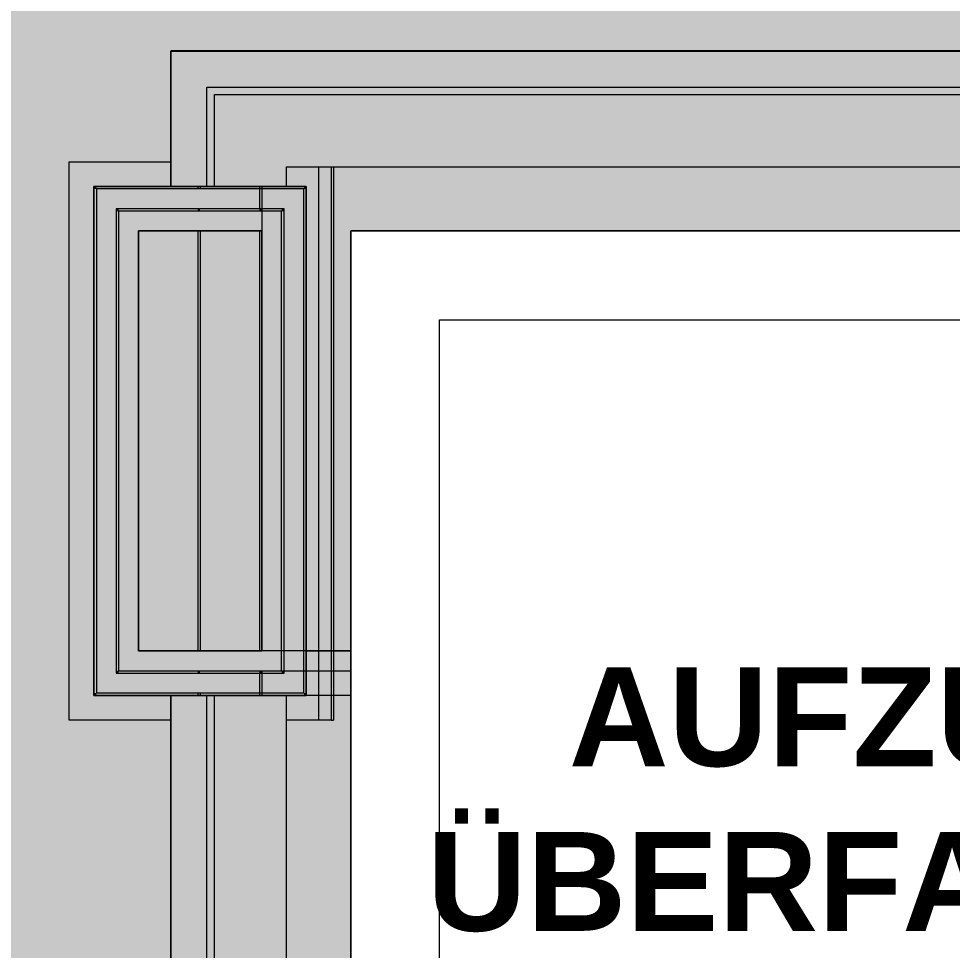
# Model space of a CAD drawing. Header units: metres. Extents: x -208 to 1512, y -277 to 123.
# Drawn here: x 1482.771 to 1484.661, y -241.924 to -240.038 of the extents above; entities that cross this region are included whole.
import ezdxf

# ---------------------------------------------------------------- set-up
doc = ezdxf.new("R2010")
doc.units = ezdxf.units.M
doc.header["$MEASUREMENT"] = 0
doc.linetypes.add('Untersicht', pattern=[0.2, 0.1, -0.1])
doc.linetypes.add('Wipeout_Contour', pattern=[1, 0, -1])
for name, color, linetype in [('110 Wand Aussen', 7, 'Continuous'), ('112 Wand Aussen - Schachtwände', 7, 'Continuous'), ('140 Brüstung', 7, 'Continuous'), ('430 Aufzug', 7, 'Continuous'), ('905 VP Beschriftung Übersicht.Übersicht', 7, 'Continuous')]:
    doc.layers.add(name, color=color, linetype=linetype)
doc.styles.add('ERSTELLTER_STIL_26', font='arial.ttf')

# ---------------------------------------------------------------- blocks, each defined once
blk = doc.blocks.new('Wand_1_3', base_point=(1483.6232, -242.3278))
at = {"color": 254, "linetype": 'Wipeout_Contour', "lineweight": 0, "ltscale": 4507.953971}
blk.add_wipeout([(1483.4432, -240.4678), (1483.4932, -240.5178), (1483.4932, -240.4678)], dxfattribs=at).dxf.layer = '430 Aufzug'
at = {"color": 254, "linetype": 'Wipeout_Contour', "lineweight": 0, "ltscale": 6013.050135}
blk.add_wipeout([(1483.6232, -242.3278), (1483.4932, -242.4217), (1483.4932, -242.4578), (1483.6232, -242.4578)], dxfattribs=at).dxf.layer = '430 Aufzug'
at = {"color": 254, "linetype": 'Wipeout_Contour', "lineweight": 0, "ltscale": 4508.296763}
blk.add_wipeout([(1483.4932, -240.5178), (1483.6232, -240.6478), (1483.6232, -240.5178)], dxfattribs=at).dxf.layer = '430 Aufzug'
at = {"color": 254, "linetype": 'Wipeout_Contour', "lineweight": 0, "ltscale": 4509.059958}
blk.add_wipeout([(1483.4932, -242.4217), (1483.4432, -242.4578), (1483.4932, -242.4578)], dxfattribs=at).dxf.layer = '430 Aufzug'
at = {"layer": '430 Aufzug', "color": 7, "linetype": 'Continuous', "lineweight": 18, "flags": 128}
for points in [[(1483.4432, -242.4578), (1483.4932, -242.4578)], [(1483.4932, -242.4578), (1483.6232, -242.4578)]]:
    blk.add_lwpolyline(points, dxfattribs=at)
at = {"color": 254, "linetype": 'Wipeout_Contour', "lineweight": 0, "ltscale": 6011.940129}
blk.add_wipeout([(1483.4432, -240.5178), (1483.4432, -242.3278), (1483.4932, -242.3278), (1483.4932, -240.5178)], dxfattribs=at).dxf.layer = '430 Aufzug'
at = {"color": 254, "linetype": 'Wipeout_Contour', "lineweight": 0, "ltscale": 4509.059756}
blk.add_wipeout([(1483.4432, -240.5178), (1483.4932, -240.5178), (1483.4432, -240.4678)], dxfattribs=at).dxf.layer = '430 Aufzug'
at = {"color": 254, "linetype": 'Wipeout_Contour', "lineweight": 0, "ltscale": 4510.021324}
blk.add_wipeout([(1483.4932, -242.4217), (1483.6232, -242.3278), (1483.4932, -242.3278)], dxfattribs=at).dxf.layer = '430 Aufzug'
at = {"layer": '430 Aufzug', "color": 7, "linetype": 'Continuous', "lineweight": 18, "flags": 128}
for points in [[(1483.4432, -240.4678), (1483.4932, -240.4678)], [(1483.4432, -240.4678), (1483.4432, -242.3278)]]:
    blk.add_lwpolyline(points, dxfattribs=at)
at = {"color": 254, "linetype": 'Wipeout_Contour', "lineweight": 0, "ltscale": 6012.337069}
blk.add_wipeout([(1483.4932, -240.6478), (1483.4932, -242.3278), (1483.6232, -242.3278), (1483.6232, -240.6478)], dxfattribs=at).dxf.layer = '430 Aufzug'
at = {"color": 254, "linetype": 'Wipeout_Contour', "lineweight": 0, "ltscale": 4509.336429}
blk.add_wipeout([(1483.4932, -240.6478), (1483.6232, -240.6478), (1483.4932, -240.5178)], dxfattribs=at).dxf.layer = '430 Aufzug'
at = {"layer": '430 Aufzug', "color": 7, "linetype": 'Continuous', "lineweight": 18, "flags": 128}
blk.add_lwpolyline([(1483.6232, -242.3278), (1483.6232, -240.6478)], dxfattribs=at)
blk = doc.blocks.new('Wand_2_3', base_point=(1483.6232, -240.6478))
at = {"color": 254, "linetype": 'Wipeout_Contour', "lineweight": 0, "ltscale": 6015.152973}
blk.add_wipeout([(1483.4932, -240.4678), (1483.4932, -240.5178), (1485.3732, -240.5178), (1485.3732, -240.4678)], dxfattribs=at).dxf.layer = '430 Aufzug'
at = {"layer": '430 Aufzug', "color": 7, "linetype": 'Continuous', "lineweight": 18, "flags": 128}
blk.add_lwpolyline([(1485.4232, -240.4678), (1483.4932, -240.4678)], dxfattribs=at)
at = {"color": 254, "linetype": 'Wipeout_Contour', "lineweight": 0, "ltscale": 6015.210534}
blk.add_wipeout([(1485.2432, -240.5178), (1483.6232, -240.5178), (1483.6232, -240.6478), (1485.2432, -240.6478)], dxfattribs=at).dxf.layer = '430 Aufzug'
at = {"layer": '430 Aufzug', "color": 7, "linetype": 'Continuous', "lineweight": 18, "flags": 128}
blk.add_lwpolyline([(1483.6232, -240.6478), (1485.2432, -240.6478)], dxfattribs=at)
blk = doc.blocks.new('Wand_32_3', base_point=(1483.2632, -240.4678))
at = {"layer": '112 Wand Aussen - Schachtwände', "linetype": 'Continuous', "lineweight": 0, "true_color": 0x000000}
for points in [[(1482.9282, -240.3828), (1482.9232, -240.3778), (1482.9232, -240.3828)], [(1482.9282, -240.3778), (1482.9232, -240.3778), (1482.9282, -240.3828)], [(1482.9282, -240.3828), (1483.3482, -240.3828), (1483.3482, -240.3778), (1482.9282, -240.3778)], [(1482.9682, -240.4228), (1482.9282, -240.3828), (1482.9282, -240.4228)], [(1482.9682, -240.3828), (1482.9282, -240.3828), (1482.9682, -240.4228)], [(1482.9682, -240.3828), (1482.9682, -240.4228), (1483.3082, -240.4228), (1483.3082, -240.3828)], [(1483.1382, -240.4228), (1483.1382, -240.3828), (1483.1332, -240.3828), (1483.1332, -240.4228)], [(1483.3082, -240.4228), (1483.3482, -240.4228), (1483.3482, -240.3828)], [(1483.3082, -240.3828), (1483.3082, -240.4228), (1483.3482, -240.3828)], [(1483.3482, -240.3828), (1483.3532, -240.3828), (1483.3532, -240.3778)], [(1483.3482, -240.3778), (1483.3482, -240.3828), (1483.3532, -240.3778)], [(1482.9732, -240.4278), (1482.9682, -240.4228), (1482.9682, -240.4278)], [(1482.9732, -240.4228), (1482.9682, -240.4228), (1482.9732, -240.4278)], [(1482.9732, -240.4228), (1482.9732, -240.4278), (1483.3032, -240.4278), (1483.3032, -240.4228)], [(1483.1382, -240.4278), (1483.1382, -240.4228), (1483.1332, -240.4228), (1483.1332, -240.4278)], [(1483.2582, -240.4278), (1483.2582, -240.4228), (1483.1382, -240.4228), (1483.1382, -240.4278)], [(1483.3032, -240.4278), (1483.3082, -240.4278), (1483.3082, -240.4228)], [(1483.3032, -240.4228), (1483.3032, -240.4278), (1483.3082, -240.4228)], [(1483.0132, -240.4678), (1482.9732, -240.4278), (1482.9732, -240.4678)], [(1483.0132, -240.4278), (1482.9732, -240.4278), (1483.0132, -240.4678)], [(1483.0132, -240.4678), (1483.2632, -240.4678), (1483.2632, -240.4278), (1483.0132, -240.4278)], [(1483.1382, -240.4678), (1483.1382, -240.4278), (1483.1332, -240.4278), (1483.1332, -240.4678)], [(1483.2582, -240.4678), (1483.2582, -240.4278), (1483.1382, -240.4278), (1483.1382, -240.4678)], [(1483.2632, -240.4678), (1483.2632, -240.4278), (1483.2582, -240.4278), (1483.2582, -240.4678)], [(1483.2632, -240.4678), (1483.3032, -240.4678), (1483.3032, -240.4278)], [(1483.2632, -240.4678), (1483.3032, -240.4278), (1483.2632, -240.4278)]]:
    blk.add_hatch(color=18, dxfattribs=at).paths.add_polyline_path(points)
at = {"layer": '110 Wand Aussen', "color": 7, "linetype": 'Continuous', "lineweight": 13}
for p, q in [((1483.1382, -240.3828), (1483.1332, -240.3828)), ((1483.1382, -240.4228), (1483.1332, -240.4228)), ((1483.2582, -240.4228), (1483.1382, -240.4228)), ((1483.1382, -240.4278), (1483.1332, -240.4278)), ((1483.2582, -240.4278), (1483.1382, -240.4278)), ((1483.2632, -240.4278), (1483.2582, -240.4278)), ((1483.1332, -240.4678), (1483.1382, -240.4678)), ((1483.1382, -240.4678), (1483.2582, -240.4678)), ((1483.2582, -240.4678), (1483.2632, -240.4678))]:
    blk.add_line(p, q, dxfattribs=at)
at = {"layer": '112 Wand Aussen - Schachtwände', "color": 7, "linetype": 'Continuous', "lineweight": 13}
for p, q in [((1482.9282, -240.3828), (1482.9282, -240.4228)), ((1482.9682, -240.3828), (1482.9282, -240.3828)), ((1483.3082, -240.3828), (1482.9682, -240.3828)), ((1483.3482, -240.3828), (1483.3082, -240.3828)), ((1483.3482, -240.4228), (1483.3482, -240.3828)), ((1482.9682, -240.4228), (1482.9682, -240.4278)), ((1482.9732, -240.4228), (1482.9682, -240.4228)), ((1483.3032, -240.4228), (1482.9732, -240.4228)), ((1483.3082, -240.4228), (1483.3032, -240.4228)), ((1483.3082, -240.4278), (1483.3082, -240.4228)), ((1482.9732, -240.4278), (1482.9732, -240.4678)), ((1483.0132, -240.4278), (1482.9732, -240.4278)), ((1483.2632, -240.4278), (1483.0132, -240.4278)), ((1483.3032, -240.4278), (1483.2632, -240.4278)), ((1483.3032, -240.4678), (1483.3032, -240.4278))]:
    blk.add_line(p, q, dxfattribs=at)
at = {"layer": '112 Wand Aussen - Schachtwände', "color": 7, "linetype": 'Continuous', "lineweight": 13, "flags": 128}
for points in [[(1482.9232, -240.3778), (1482.9232, -240.3828)], [(1483.3532, -240.3778), (1482.9232, -240.3778)], [(1483.3532, -240.3778), (1483.3532, -240.3828)], [(1483.0132, -240.4678), (1483.2632, -240.4678)]]:
    blk.add_lwpolyline(points, dxfattribs=at)
blk = doc.blocks.new('Wand_33_3', base_point=(1483.0132, -241.3178))
at = {"layer": '112 Wand Aussen - Schachtwände', "linetype": 'Continuous', "lineweight": 0, "true_color": 0x000000}
for points in [[(1482.9282, -241.4028), (1482.9282, -240.3828), (1482.9232, -240.3828), (1482.9232, -241.4028)], [(1482.9682, -241.3628), (1482.9682, -240.4228), (1482.9282, -240.4228), (1482.9282, -241.3628)], [(1482.9732, -241.3578), (1482.9732, -240.4278), (1482.9682, -240.4278), (1482.9682, -241.3578)], [(1483.0132, -241.3178), (1483.0132, -240.4678), (1482.9732, -240.4678), (1482.9732, -241.3178)], [(1483.0132, -241.3178), (1482.9732, -241.3578), (1483.0132, -241.3578)], [(1482.9732, -241.3178), (1482.9732, -241.3578), (1483.0132, -241.3178)], [(1482.9682, -241.3628), (1482.9282, -241.4028), (1482.9682, -241.4028)], [(1482.9282, -241.3628), (1482.9282, -241.4028), (1482.9682, -241.3628)], [(1482.9682, -241.3628), (1482.9732, -241.3628), (1482.9732, -241.3578)], [(1482.9682, -241.3578), (1482.9682, -241.3628), (1482.9732, -241.3578)], [(1482.9232, -241.4078), (1482.9282, -241.4078), (1482.9282, -241.4028)], [(1482.9232, -241.4028), (1482.9232, -241.4078), (1482.9282, -241.4028)]]:
    blk.add_hatch(color=18, dxfattribs=at).paths.add_polyline_path(points)
at = {"layer": '112 Wand Aussen - Schachtwände', "color": 7, "linetype": 'Continuous', "lineweight": 13}
for p, q in [((1482.9282, -240.3828), (1482.9282, -240.4228)), ((1482.9282, -240.4228), (1482.9282, -241.3628)), ((1482.9682, -240.4228), (1482.9682, -240.4278)), ((1482.9682, -240.4278), (1482.9682, -241.3578)), ((1482.9732, -240.4278), (1482.9732, -240.4678)), ((1482.9732, -240.4678), (1482.9732, -241.3178)), ((1482.9732, -241.3178), (1482.9732, -241.3578)), ((1482.9282, -241.3628), (1482.9282, -241.4028)), ((1482.9682, -241.3578), (1482.9682, -241.3628)), ((1482.9682, -241.3628), (1482.9732, -241.3628)), ((1482.9732, -241.3578), (1483.0132, -241.3578)), ((1482.9282, -241.4028), (1482.9682, -241.4028))]:
    blk.add_line(p, q, dxfattribs=at)
at = {"layer": '112 Wand Aussen - Schachtwände', "color": 7, "linetype": 'Continuous', "lineweight": 13, "flags": 128}
for points in [[(1482.9232, -240.3828), (1482.9232, -241.4078)], [(1483.0132, -241.3178), (1483.0132, -240.4678)], [(1482.9232, -241.4078), (1482.9282, -241.4078)]]:
    blk.add_lwpolyline(points, dxfattribs=at)
blk = doc.blocks.new('Wand_34_3', base_point=(1483.2632, -241.3178))
at = {"layer": '112 Wand Aussen - Schachtwände', "linetype": 'Continuous', "lineweight": 0, "true_color": 0x000000}
for points in [[(1483.2632, -241.3178), (1483.0132, -241.3178), (1483.0132, -241.3578), (1483.2632, -241.3578)], [(1483.1382, -241.3578), (1483.1382, -241.3178), (1483.1332, -241.3178), (1483.1332, -241.3578)], [(1483.2582, -241.3578), (1483.2582, -241.3178), (1483.1382, -241.3178), (1483.1382, -241.3578)], [(1483.2632, -241.3578), (1483.2632, -241.3178), (1483.2582, -241.3178), (1483.2582, -241.3578)], [(1483.4432, -241.3578), (1483.4432, -241.3178), (1483.2632, -241.3178), (1483.2632, -241.3578)], [(1483.3082, -241.3628), (1482.9682, -241.3628), (1482.9682, -241.4028), (1483.3082, -241.4028)], [(1483.3032, -241.3578), (1482.9732, -241.3578), (1482.9732, -241.3628), (1483.3032, -241.3628)], [(1483.1382, -241.3628), (1483.1382, -241.3578), (1483.1332, -241.3578), (1483.1332, -241.3628)], [(1483.1382, -241.4028), (1483.1382, -241.3628), (1483.1332, -241.3628), (1483.1332, -241.4028)], [(1483.2582, -241.3628), (1483.2582, -241.3578), (1483.1382, -241.3578), (1483.1382, -241.3628)], [(1483.3482, -241.4028), (1482.9282, -241.4028), (1482.9282, -241.4078), (1483.3482, -241.4078)]]:
    blk.add_hatch(color=18, dxfattribs=at).paths.add_polyline_path(points)
at = {"layer": '110 Wand Aussen', "color": 7, "linetype": 'Continuous', "lineweight": 13}
for p, q in [((1483.1382, -241.3178), (1483.1332, -241.3178)), ((1483.2582, -241.3178), (1483.1382, -241.3178)), ((1483.2632, -241.3178), (1483.2582, -241.3178)), ((1483.4432, -241.3178), (1483.2632, -241.3178)), ((1483.1332, -241.3578), (1483.1382, -241.3578)), ((1483.1332, -241.3628), (1483.1382, -241.3628)), ((1483.1382, -241.3578), (1483.2582, -241.3578)), ((1483.1382, -241.3628), (1483.2582, -241.3628)), ((1483.2582, -241.3578), (1483.2632, -241.3578)), ((1483.2632, -241.3578), (1483.4432, -241.3578)), ((1483.1332, -241.4028), (1483.1382, -241.4028))]:
    blk.add_line(p, q, dxfattribs=at)
at = {"layer": '112 Wand Aussen - Schachtwände', "color": 7, "linetype": 'Continuous', "lineweight": 13}
for p, q in [((1482.9682, -241.3628), (1482.9732, -241.3628)), ((1482.9732, -241.3578), (1483.0132, -241.3578)), ((1482.9732, -241.3628), (1483.3032, -241.3628)), ((1483.0132, -241.3578), (1483.2632, -241.3578)), ((1483.2632, -241.3578), (1483.3032, -241.3578)), ((1483.3032, -241.3628), (1483.3082, -241.3628)), ((1482.9282, -241.4028), (1482.9682, -241.4028)), ((1482.9682, -241.4028), (1483.3082, -241.4028)), ((1483.3082, -241.4028), (1483.3482, -241.4028))]:
    blk.add_line(p, q, dxfattribs=at)
at = {"layer": '112 Wand Aussen - Schachtwände', "color": 7, "linetype": 'Continuous', "lineweight": 13, "flags": 128}
for points in [[(1483.2632, -241.3178), (1483.0132, -241.3178)], [(1482.9282, -241.4078), (1483.3482, -241.4078)]]:
    blk.add_lwpolyline(points, dxfattribs=at)
blk = doc.blocks.new('Dachfläche_82_3', base_point=(1482.8732, -240.3278))
at = {"layer": '112 Wand Aussen - Schachtwände', "linetype": 'Continuous', "lineweight": 0, "true_color": 0x000000}
blk.add_hatch(color=18, dxfattribs=at).paths.add_polyline_path([(1483.4034, -240.3278), (1483.3778, -240.3278), (1483.3778, -241.4578), (1483.4034, -241.4578)])
at = {"layer": '112 Wand Aussen - Schachtwände', "color": 7, "linetype": 'Continuous', "lineweight": 13}
for p, q in [((1483.4034, -240.3278), (1483.3778, -240.3278)), ((1483.3778, -240.3278), (1483.3778, -241.4578)), ((1483.4034, -240.3278), (1483.4034, -241.4578)), ((1483.4034, -241.4578), (1483.3778, -241.4578))]:
    blk.add_line(p, q, dxfattribs=at)
at = {"layer": '112 Wand Aussen - Schachtwände', "color": 7, "linetype": 'Continuous', "lineweight": 18, "flags": 128}
for points in [[(1482.8732, -240.3278), (1483.3778, -240.3278)], [(1482.8732, -241.4578), (1482.8732, -240.3278)], [(1483.4034, -240.3278), (1483.404, -240.3278), (1483.4084, -240.3278)], [(1483.404, -241.4578), (1483.404, -240.3278)], [(1483.4084, -240.3278), (1483.4084, -241.4578)], [(1483.3778, -241.4578), (1482.8732, -241.4578)], [(1483.4034, -241.4578), (1483.404, -241.4578), (1483.4084, -241.4578)]]:
    blk.add_lwpolyline(points, dxfattribs=at)
at = {"layer": '112 Wand Aussen - Schachtwände', "color": 7, "linetype": 'Untersicht', "lineweight": 13, "flags": 128}
for points in [[(1483.3778, -240.3278), (1483.4032, -240.3278)], [(1483.4032, -240.3278), (1483.4034, -240.3278)], [(1483.4032, -240.3278), (1483.4032, -241.4578)], [(1483.4032, -241.4578), (1483.3778, -241.4578)], [(1483.4032, -241.4578), (1483.4034, -241.4578)]]:
    blk.add_lwpolyline(points, dxfattribs=at)
blk = doc.blocks.new('Wand_61_3', base_point=(1483.1332, -240.1578))
at = {"layer": '110 Wand Aussen', "linetype": 'Continuous', "lineweight": 0, "true_color": 0x000000}
for points in [[(1483.1382, -240.1628), (1483.1332, -240.1578), (1483.1332, -240.1628)], [(1483.1382, -240.1578), (1483.1332, -240.1578), (1483.1382, -240.1628)], [(1483.1382, -240.1628), (1484.8432, -240.1628), (1484.8432, -240.1578), (1483.1382, -240.1578)], [(1483.2582, -240.2828), (1483.1382, -240.1628), (1483.1382, -240.2828)], [(1483.2582, -240.1628), (1483.1382, -240.1628), (1483.2582, -240.2828)], [(1483.2582, -240.2828), (1484.8432, -240.2828), (1484.8432, -240.1628), (1483.2582, -240.1628)], [(1483.2632, -240.2878), (1483.2582, -240.2828), (1483.2582, -240.2878)], [(1483.2632, -240.2828), (1483.2582, -240.2828), (1483.2632, -240.2878)], [(1483.2632, -240.2878), (1484.8432, -240.2878), (1484.8432, -240.2828), (1483.2632, -240.2828)], [(1483.4432, -240.4678), (1483.2632, -240.2878), (1483.2632, -240.4678)], [(1483.4432, -240.2878), (1483.2632, -240.2878), (1483.4432, -240.4678)], [(1483.4432, -240.4678), (1484.8432, -240.4678), (1484.8432, -240.2878), (1483.4432, -240.2878)]]:
    blk.add_hatch(color=18, dxfattribs=at).paths.add_polyline_path(points)
at = {"layer": '110 Wand Aussen', "color": 7, "linetype": 'Continuous', "lineweight": 13}
for p, q in [((1483.1382, -240.1628), (1483.1382, -240.2828)), ((1483.2582, -240.1628), (1483.1382, -240.1628)), ((1484.8432, -240.1628), (1483.2582, -240.1628)), ((1483.2582, -240.2828), (1483.2582, -240.2878)), ((1483.2632, -240.2828), (1483.2582, -240.2828)), ((1484.8432, -240.2828), (1483.2632, -240.2828))]:
    blk.add_line(p, q, dxfattribs=at)
at = {"layer": '110 Wand Aussen', "color": 7, "linetype": 'Continuous', "lineweight": 18}
for p, q in [((1483.2632, -240.2878), (1483.2632, -240.4678)), ((1483.4432, -240.2878), (1483.2632, -240.2878)), ((1484.8432, -240.2878), (1483.4432, -240.2878))]:
    blk.add_line(p, q, dxfattribs=at)
at = {"layer": '110 Wand Aussen', "color": 7, "linetype": 'Continuous', "lineweight": 13, "flags": 128}
for points in [[(1483.1332, -240.1578), (1483.1332, -240.1628)], [(1484.8432, -240.1578), (1483.1332, -240.1578)]]:
    blk.add_lwpolyline(points, dxfattribs=at)
at = {"layer": '110 Wand Aussen', "color": 7, "linetype": 'Continuous', "lineweight": 18, "flags": 128}
blk.add_lwpolyline([(1483.4432, -240.4678), (1484.8432, -240.4678)], dxfattribs=at)
blk = doc.blocks.new('Wand_65_3', base_point=(1483.1332, -240.1578))
at = {"layer": '110 Wand Aussen', "linetype": 'Continuous', "lineweight": 0, "true_color": 0x000000}
for points in [[(1483.1382, -240.1628), (1483.1332, -240.1628), (1483.1332, -240.3828), (1483.1382, -240.3828)], [(1483.1382, -240.2828), (1483.1382, -240.3828), (1483.2582, -240.3828), (1483.2582, -240.2828)], [(1483.2632, -240.2878), (1483.2582, -240.2878), (1483.2582, -240.4228), (1483.2632, -240.4228)], [(1483.1382, -240.3828), (1483.1382, -240.4228), (1483.2582, -240.4228), (1483.2582, -240.3828)], [(1483.2632, -240.4228), (1483.2582, -240.4228), (1483.2582, -240.4278), (1483.2632, -240.4278)], [(1483.1382, -240.4678), (1483.1332, -240.4678), (1483.1332, -241.3178), (1483.1382, -241.3178)], [(1483.1382, -240.4678), (1483.1382, -241.3178), (1483.2582, -241.3178), (1483.2582, -240.4678)], [(1483.2632, -240.4678), (1483.2582, -240.4678), (1483.2582, -241.3178), (1483.2632, -241.3178)], [(1483.4432, -240.4678), (1483.2632, -240.4678), (1483.2632, -241.3178), (1483.4432, -241.3178)], [(1483.1382, -241.3628), (1483.1382, -241.4028), (1483.2582, -241.4028), (1483.2582, -241.3628)], [(1483.2632, -241.3578), (1483.2582, -241.3578), (1483.2582, -241.3628), (1483.2632, -241.3628)], [(1483.2632, -241.3628), (1483.2582, -241.3628), (1483.2582, -242.3478), (1483.2632, -242.3478)], [(1483.2632, -241.3578), (1483.2632, -242.3478), (1483.4432, -242.3478), (1483.4432, -241.3578)], [(1483.1332, -241.4028), (1483.1332, -242.3478), (1483.1382, -242.3478), (1483.1382, -241.4028)], [(1483.2582, -241.4028), (1483.1382, -241.4028), (1483.1382, -242.3478), (1483.2582, -242.3478)]]:
    blk.add_hatch(color=18, dxfattribs=at).paths.add_polyline_path(points)
at = {"layer": '110 Wand Aussen', "color": 7, "linetype": 'Continuous', "lineweight": 13}
for p, q in [((1483.1382, -240.1628), (1483.1382, -240.2828)), ((1483.1382, -240.2828), (1483.1382, -240.3828)), ((1483.2582, -240.2828), (1483.2582, -240.2878)), ((1483.2582, -240.2878), (1483.2582, -240.4228)), ((1483.1382, -240.3828), (1483.1332, -240.3828)), ((1483.2582, -240.4228), (1483.1382, -240.4228)), ((1483.2632, -240.4278), (1483.2582, -240.4278)), ((1483.1332, -240.4678), (1483.1382, -240.4678)), ((1483.1382, -240.4678), (1483.2582, -240.4678)), ((1483.1382, -240.4678), (1483.1382, -241.3178)), ((1483.2582, -240.4678), (1483.2632, -240.4678)), ((1483.2582, -240.4678), (1483.2582, -241.3178)), ((1483.1382, -241.3178), (1483.1332, -241.3178)), ((1483.2582, -241.3178), (1483.1382, -241.3178)), ((1483.2632, -241.3178), (1483.2582, -241.3178)), ((1483.4432, -241.3178), (1483.2632, -241.3178)), ((1483.1382, -241.3628), (1483.2582, -241.3628)), ((1483.2582, -241.3578), (1483.2632, -241.3578)), ((1483.2582, -241.3628), (1483.2582, -242.3478)), ((1483.2632, -241.3578), (1483.4432, -241.3578)), ((1483.1332, -241.4028), (1483.1382, -241.4028)), ((1483.1382, -241.4028), (1483.1382, -242.3478))]:
    blk.add_line(p, q, dxfattribs=at)
at = {"layer": '110 Wand Aussen', "color": 7, "linetype": 'Continuous', "lineweight": 18}
for p, q in [((1483.2632, -240.2878), (1483.2632, -240.4678)), ((1483.2632, -240.4678), (1483.2632, -241.3178)), ((1483.2632, -241.3578), (1483.2632, -242.3478))]:
    blk.add_line(p, q, dxfattribs=at)
at = {"layer": '110 Wand Aussen', "color": 7, "linetype": 'Continuous', "lineweight": 13, "flags": 128}
for points in [[(1483.1332, -240.1628), (1483.1332, -240.3828)], [(1483.1332, -240.4678), (1483.1332, -241.3178)], [(1483.1332, -241.4028), (1483.1332, -242.3478)]]:
    blk.add_lwpolyline(points, dxfattribs=at)
at = {"layer": '110 Wand Aussen', "color": 7, "linetype": 'Continuous', "lineweight": 18, "flags": 128}
blk.add_lwpolyline([(1483.4432, -242.3478), (1483.4432, -240.4678)], dxfattribs=at)
blk = doc.blocks.new('Wand_66_3', base_point=(1483.2632, -243.8728))
at = {"color": 254, "linetype": 'Wipeout_Contour', "lineweight": 0, "ltscale": 6011.318549}
blk.add_wipeout([(1483.3132, -242.3078), (1483.3132, -241.4078), (1483.167, -241.4078), (1483.167, -242.3078)], dxfattribs=at).dxf.layer = '140 Brüstung'
at = {"color": 254, "linetype": 'Wipeout_Contour', "lineweight": 0, "ltscale": 6011.714628}
blk.add_wipeout([(1483.3132, -242.5978), (1483.3132, -242.3478), (1483.167, -242.3478), (1483.167, -242.5978)], dxfattribs=at).dxf.layer = '140 Brüstung'
at = {"color": 254, "linetype": 'Wipeout_Contour', "lineweight": 0, "ltscale": 6012.220974}
blk.add_wipeout([(1483.167, -242.6378), (1483.167, -243.8728), (1483.3132, -243.8728), (1483.3132, -242.6378)], dxfattribs=at).dxf.layer = '140 Brüstung'
at = {"layer": '140 Brüstung', "color": 7, "linetype": 'Continuous', "lineweight": 18}
for p, q in [((1483.3132, -242.3078), (1483.3132, -241.4078)), ((1483.3132, -242.5978), (1483.3132, -242.3478)), ((1483.3132, -242.5978), (1483.3132, -242.5978)), ((1483.3132, -243.8728), (1483.3132, -242.6378))]:
    blk.add_line(p, q, dxfattribs=at)
at = {"layer": '140 Brüstung', "color": 7, "linetype": 'Continuous', "lineweight": 18, "flags": 128}
for points in [[(1483.3132, -243.8728), (1483.3132, -241.4078)], [(1483.3132, -241.4078), (1483.3132, -241.4078)], [(1483.3132, -243.8728), (1483.3132, -243.8728)]]:
    blk.add_lwpolyline(points, dxfattribs=at)
at = {"color": 254, "linetype": 'Wipeout_Contour', "lineweight": 0, "ltscale": 6011.000411}
blk.add_wipeout([(1483.167, -242.3078), (1483.167, -241.4078), (1483.152, -241.4078), (1483.152, -242.3078)], dxfattribs=at).dxf.layer = '140 Brüstung'
at = {"color": 254, "linetype": 'Wipeout_Contour', "lineweight": 0, "ltscale": 6011.396512}
blk.add_wipeout([(1483.167, -242.5978), (1483.167, -242.3478), (1483.152, -242.3478), (1483.152, -242.5978)], dxfattribs=at).dxf.layer = '140 Brüstung'
at = {"color": 254, "linetype": 'Wipeout_Contour', "lineweight": 0, "ltscale": 6011.902885}
blk.add_wipeout([(1483.152, -242.6378), (1483.152, -243.8728), (1483.167, -243.8728), (1483.167, -242.6378)], dxfattribs=at).dxf.layer = '140 Brüstung'
at = {"layer": '140 Brüstung', "color": 7, "linetype": 'Continuous', "lineweight": 18}
for p, q in [((1483.167, -242.3078), (1483.167, -241.4078)), ((1483.167, -242.5978), (1483.167, -242.3478)), ((1483.167, -243.8728), (1483.167, -242.6378))]:
    blk.add_line(p, q, dxfattribs=at)
at = {"layer": '140 Brüstung', "color": 7, "linetype": 'Continuous', "lineweight": 18, "flags": 128}
for points in [[(1483.167, -241.4078), (1483.3132, -241.4078)], [(1483.167, -243.8728), (1483.3132, -243.8728)]]:
    blk.add_lwpolyline(points, dxfattribs=at)
at = {"color": 254, "linetype": 'Wipeout_Contour', "lineweight": 0, "ltscale": 6010.824667}
blk.add_wipeout([(1483.152, -242.3028), (1483.152, -241.4078), (1483.0788, -241.4078), (1483.0788, -242.3028)], dxfattribs=at).dxf.layer = '140 Brüstung'
at = {"color": 254, "linetype": 'Wipeout_Contour', "lineweight": 0, "ltscale": 6011.222392}
blk.add_wipeout([(1483.152, -242.5978), (1483.152, -242.3478), (1483.0788, -242.3478), (1483.0788, -242.5978)], dxfattribs=at).dxf.layer = '140 Brüstung'
at = {"color": 254, "linetype": 'Wipeout_Contour', "lineweight": 0, "ltscale": 6011.330484}
blk.add_wipeout([(1483.152, -242.6428), (1483.152, -242.6378), (1483.0788, -242.6378), (1483.0788, -242.6428)], dxfattribs=at).dxf.layer = '140 Brüstung'
at = {"layer": '140 Brüstung', "color": 7, "linetype": 'Continuous', "lineweight": 18}
blk.add_line((1483.152, -242.5978), (1483.152, -242.3478), dxfattribs=at)
at = {"layer": '140 Brüstung', "color": 7, "linetype": 'Continuous', "lineweight": 18, "flags": 128}
for points in [[(1483.0788, -241.4078), (1483.152, -241.4078)], [(1483.0788, -241.4078), (1483.0788, -242.2578)], [(1483.152, -241.4078), (1483.167, -241.4078)], [(1483.0788, -242.3478), (1483.0788, -242.5978)]]:
    blk.add_lwpolyline(points, dxfattribs=at)
at = {"color": 254, "linetype": 'Wipeout_Contour', "lineweight": 0, "ltscale": 6011.11428}
blk.add_wipeout([(1483.152, -242.3078), (1483.152, -242.3028), (1483.0788, -242.3028), (1483.0788, -242.3078)], dxfattribs=at).dxf.layer = '140 Brüstung'
at = {"color": 254, "linetype": 'Wipeout_Contour', "lineweight": 0, "ltscale": 6011.730394}
blk.add_wipeout([(1483.0788, -242.6428), (1483.0788, -243.8728), (1483.152, -243.8728), (1483.152, -242.6428)], dxfattribs=at).dxf.layer = '140 Brüstung'
at = {"layer": '140 Brüstung', "color": 7, "linetype": 'Continuous', "lineweight": 18}
for p, q in [((1483.152, -242.3028), (1483.152, -241.4078)), ((1483.152, -242.3078), (1483.152, -242.3028)), ((1483.152, -242.6428), (1483.152, -242.6378)), ((1483.152, -243.8728), (1483.152, -242.6428))]:
    blk.add_line(p, q, dxfattribs=at)
at = {"layer": '140 Brüstung', "color": 7, "linetype": 'Continuous', "lineweight": 18, "flags": 128}
for points in [[(1483.0788, -242.6878), (1483.0788, -243.8728)], [(1483.0788, -243.8728), (1483.152, -243.8728)], [(1483.152, -243.8728), (1483.167, -243.8728)]]:
    blk.add_lwpolyline(points, dxfattribs=at)
blk = doc.blocks.new('Wand_79_3', base_point=(1483.2632, -241.3178))
at = {"layer": '112 Wand Aussen - Schachtwände', "linetype": 'Continuous', "lineweight": 0, "true_color": 0x000000}
for points in [[(1483.3482, -240.3828), (1483.3482, -241.4028), (1483.3532, -241.4028), (1483.3532, -240.3828)], [(1483.3082, -240.4228), (1483.3082, -241.3628), (1483.3482, -241.3628), (1483.3482, -240.4228)], [(1483.3032, -240.4278), (1483.3032, -241.3578), (1483.3082, -241.3578), (1483.3082, -240.4278)], [(1483.2632, -240.4678), (1483.2632, -241.3178), (1483.3032, -241.3178), (1483.3032, -240.4678)], [(1483.2632, -241.3578), (1483.3032, -241.3578), (1483.2632, -241.3178)], [(1483.2632, -241.3178), (1483.3032, -241.3578), (1483.3032, -241.3178)], [(1483.3032, -241.3578), (1483.3032, -241.3628), (1483.3082, -241.3628)], [(1483.3032, -241.3578), (1483.3082, -241.3628), (1483.3082, -241.3578)], [(1483.3082, -241.4028), (1483.3482, -241.4028), (1483.3082, -241.3628)], [(1483.3082, -241.3628), (1483.3482, -241.4028), (1483.3482, -241.3628)], [(1483.3482, -241.4028), (1483.3482, -241.4078), (1483.3532, -241.4078)], [(1483.3482, -241.4028), (1483.3532, -241.4078), (1483.3532, -241.4028)]]:
    blk.add_hatch(color=18, dxfattribs=at).paths.add_polyline_path(points)
at = {"layer": '112 Wand Aussen - Schachtwände', "color": 7, "linetype": 'Continuous', "lineweight": 13}
for p, q in [((1483.3482, -240.4228), (1483.3482, -240.3828)), ((1483.3082, -240.4278), (1483.3082, -240.4228)), ((1483.3482, -241.3628), (1483.3482, -240.4228)), ((1483.3032, -240.4678), (1483.3032, -240.4278)), ((1483.3082, -241.3578), (1483.3082, -240.4278)), ((1483.3032, -241.3178), (1483.3032, -240.4678)), ((1483.3032, -241.3578), (1483.3032, -241.3178)), ((1483.2632, -241.3578), (1483.3032, -241.3578)), ((1483.3032, -241.3628), (1483.3082, -241.3628)), ((1483.3082, -241.3628), (1483.3082, -241.3578)), ((1483.3482, -241.4028), (1483.3482, -241.3628)), ((1483.3082, -241.4028), (1483.3482, -241.4028))]:
    blk.add_line(p, q, dxfattribs=at)
at = {"layer": '112 Wand Aussen - Schachtwände', "color": 7, "linetype": 'Continuous', "lineweight": 13, "flags": 128}
for points in [[(1483.3532, -241.4078), (1483.3532, -240.3828)], [(1483.2632, -240.4678), (1483.2632, -241.3178)], [(1483.3532, -241.4078), (1483.3482, -241.4078)]]:
    blk.add_lwpolyline(points, dxfattribs=at)
blk = doc.blocks.new('Wand_81_3', base_point=(1483.2632, -240.2878))
at = {"color": 254, "linetype": 'Wipeout_Contour', "lineweight": 0, "ltscale": 4508.235038}
blk.add_wipeout([(1483.3132, -240.3378), (1483.167, -240.1917), (1483.167, -240.3378)], dxfattribs=at).dxf.layer = '140 Brüstung'
at = {"color": 254, "linetype": 'Wipeout_Contour', "lineweight": 0, "ltscale": 4508.011988}
blk.add_wipeout([(1483.167, -240.1917), (1483.152, -240.1767), (1483.152, -240.1917)], dxfattribs=at).dxf.layer = '140 Brüstung'
at = {"color": 254, "linetype": 'Wipeout_Contour', "lineweight": 0, "ltscale": 6013.605353}
blk.add_wipeout([(1483.3132, -240.3378), (1484.8432, -240.3378), (1484.8432, -240.1917), (1483.3132, -240.1917)], dxfattribs=at).dxf.layer = '140 Brüstung'
at = {"layer": '140 Brüstung', "color": 7, "linetype": 'Continuous', "lineweight": 18, "flags": 128}
blk.add_lwpolyline([(1484.8432, -240.3378), (1484.8432, -240.3378)], dxfattribs=at)
at = {"color": 254, "linetype": 'Wipeout_Contour', "lineweight": 0, "ltscale": 4507.836114}
blk.add_wipeout([(1483.152, -240.1767), (1483.0788, -240.1034), (1483.0788, -240.1767)], dxfattribs=at).dxf.layer = '140 Brüstung'
at = {"color": 254, "linetype": 'Wipeout_Contour', "lineweight": 0, "ltscale": 4507.208913}
blk.add_wipeout([(1483.3132, -240.1917), (1483.167, -240.1917), (1483.3132, -240.3378)], dxfattribs=at).dxf.layer = '140 Brüstung'
at = {"layer": '140 Brüstung', "color": 7, "linetype": 'Continuous', "lineweight": 18}
blk.add_line((1483.3132, -240.3378), (1484.8432, -240.3378), dxfattribs=at)
at = {"layer": '140 Brüstung', "color": 7, "linetype": 'Continuous', "lineweight": 18, "flags": 128}
blk.add_lwpolyline([(1483.3132, -240.3378), (1484.8432, -240.3378)], dxfattribs=at)
at = {"color": 254, "linetype": 'Wipeout_Contour', "lineweight": 0, "ltscale": 6013.265278}
blk.add_wipeout([(1483.167, -240.1917), (1484.8432, -240.1917), (1484.8432, -240.1767), (1483.167, -240.1767)], dxfattribs=at).dxf.layer = '140 Brüstung'
at = {"layer": '140 Brüstung', "color": 7, "linetype": 'Continuous', "lineweight": 18, "flags": 128}
blk.add_lwpolyline([(1484.8432, -240.1917), (1484.8432, -240.3378)], dxfattribs=at)
at = {"color": 254, "linetype": 'Wipeout_Contour', "lineweight": 0, "ltscale": 4506.877399}
blk.add_wipeout([(1483.167, -240.1767), (1483.152, -240.1767), (1483.167, -240.1917)], dxfattribs=at).dxf.layer = '140 Brüstung'
at = {"layer": '140 Brüstung', "color": 7, "linetype": 'Continuous', "lineweight": 18}
blk.add_line((1483.167, -240.1917), (1484.8432, -240.1917), dxfattribs=at)
at = {"color": 254, "linetype": 'Wipeout_Contour', "lineweight": 0, "ltscale": 6013.207486}
blk.add_wipeout([(1483.152, -240.1767), (1484.8432, -240.1767), (1484.8432, -240.1034), (1483.152, -240.1034)], dxfattribs=at).dxf.layer = '140 Brüstung'
at = {"layer": '140 Brüstung', "color": 7, "linetype": 'Continuous', "lineweight": 18, "flags": 128}
for points in [[(1484.8432, -240.1034), (1484.8432, -240.1767)], [(1484.8432, -240.1767), (1484.8432, -240.1917)]]:
    blk.add_lwpolyline(points, dxfattribs=at)
at = {"color": 254, "linetype": 'Wipeout_Contour', "lineweight": 0, "ltscale": 4506.749711}
blk.add_wipeout([(1483.152, -240.1034), (1483.0788, -240.1034), (1483.152, -240.1767)], dxfattribs=at).dxf.layer = '140 Brüstung'
at = {"layer": '140 Brüstung', "color": 7, "linetype": 'Continuous', "lineweight": 18}
blk.add_line((1483.152, -240.1767), (1484.8432, -240.1767), dxfattribs=at)
at = {"layer": '140 Brüstung', "color": 7, "linetype": 'Continuous', "lineweight": 18, "flags": 128}
for points in [[(1483.0788, -240.1034), (1483.0788, -240.1767)], [(1484.8432, -240.1034), (1483.0788, -240.1034)]]:
    blk.add_lwpolyline(points, dxfattribs=at)
blk = doc.blocks.new('Wand_88_3', base_point=(1483.2632, -240.3778))
at = {"color": 254, "linetype": 'Wipeout_Contour', "lineweight": 0, "ltscale": 6010.355503}
blk.add_wipeout([(1483.167, -240.3378), (1483.167, -240.3778), (1483.3132, -240.3778), (1483.3132, -240.3378)], dxfattribs=at).dxf.layer = '140 Brüstung'
at = {"layer": '140 Brüstung', "color": 7, "linetype": 'Continuous', "lineweight": 18}
blk.add_line((1483.3132, -240.3778), (1483.3132, -240.3378), dxfattribs=at)
at = {"layer": '140 Brüstung', "color": 7, "linetype": 'Continuous', "lineweight": 18, "flags": 128}
for points in [[(1483.3132, -240.3778), (1483.3132, -240.3378)], [(1483.3132, -240.3778), (1483.3132, -240.3778)]]:
    blk.add_lwpolyline(points, dxfattribs=at)
at = {"color": 254, "linetype": 'Wipeout_Contour', "lineweight": 0, "ltscale": 6009.990584}
blk.add_wipeout([(1483.152, -240.1917), (1483.152, -240.3778), (1483.167, -240.3778), (1483.167, -240.1917)], dxfattribs=at).dxf.layer = '140 Brüstung'
at = {"layer": '140 Brüstung', "color": 7, "linetype": 'Continuous', "lineweight": 18}
blk.add_line((1483.167, -240.3778), (1483.167, -240.1917), dxfattribs=at)
at = {"layer": '140 Brüstung', "color": 7, "linetype": 'Continuous', "lineweight": 18, "flags": 128}
blk.add_lwpolyline([(1483.167, -240.3778), (1483.3132, -240.3778)], dxfattribs=at)
at = {"color": 254, "linetype": 'Wipeout_Contour', "lineweight": 0, "ltscale": 6009.811629}
blk.add_wipeout([(1483.0788, -240.1767), (1483.0788, -240.3778), (1483.152, -240.3778), (1483.152, -240.1767)], dxfattribs=at).dxf.layer = '140 Brüstung'
at = {"layer": '140 Brüstung', "color": 7, "linetype": 'Continuous', "lineweight": 18}
blk.add_line((1483.152, -240.3778), (1483.152, -240.1767), dxfattribs=at)
at = {"layer": '140 Brüstung', "color": 7, "linetype": 'Continuous', "lineweight": 18, "flags": 128}
for points in [[(1483.0788, -240.1767), (1483.0788, -240.3778)], [(1483.0788, -240.3778), (1483.152, -240.3778)], [(1483.152, -240.3778), (1483.167, -240.3778)]]:
    blk.add_lwpolyline(points, dxfattribs=at)

msp = doc.modelspace()

# ---------------------------------------------------------------- hatches: boundary and pattern name
at = {"layer": '905 VP Beschriftung Übersicht.Übersicht', "linetype": 'Continuous', "lineweight": 0}
msp.add_hatch(color=255, dxfattribs=at).paths.add_polyline_path([(1483.0132, -240.4678), (1483.2632, -240.4678), (1483.2632, -241.3178), (1483.0132, -241.3178)])

# ---------------------------------------------------------------- linework, layer by layer
at = {"layer": '905 VP Beschriftung Übersicht.Übersicht', "color": 7, "linetype": 'Continuous', "lineweight": 13, "flags": 128}
for points in [[(1483.0132, -240.4678), (1483.0132, -241.3178), (1483.2632, -241.3178), (1483.2632, -240.4678)], [(1483.0132, -240.4678), (1483.2632, -240.4678), (1483.2632, -241.3178), (1483.0132, -241.3178)]]:
    msp.add_lwpolyline(points, close=True, dxfattribs=at)

# ---------------------------------------------------------------- block references
at = {"layer": '112 Wand Aussen - Schachtwände', "color": 7, "linetype": 'Continuous', "lineweight": 18}
msp.add_blockref('Dachfläche_82_3', (1482.8732, -240.3278), dxfattribs=at)
at = {"layer": '112 Wand Aussen - Schachtwände', "color": 7, "lineweight": 35}
for name, p in [('Wand_32_3', (1483.2632, -240.4678)), ('Wand_33_3', (1483.0132, -241.3178))]:
    msp.add_blockref(name, p, dxfattribs=at)
at = {"layer": '430 Aufzug', "color": 7, "lineweight": 25}
msp.add_blockref('Wand_1_3', (1483.6232, -242.3278), dxfattribs=at)

# ---------------------------------------------------------------- next in the draw order: hatches: boundary and pattern name
at = {"layer": '905 VP Beschriftung Übersicht.Übersicht', "linetype": 'Continuous', "lineweight": 0}
msp.add_hatch(color=255, dxfattribs=at).paths.add_polyline_path([(1483.4432, -241.4078), (1483.3532, -241.4078), (1483.3532, -241.3178), (1483.4432, -241.3178)])

# ---------------------------------------------------------------- next in the draw order: linework, layer by layer
at = {"layer": '905 VP Beschriftung Übersicht.Übersicht', "color": 7, "linetype": 'Continuous', "lineweight": 13, "flags": 128}
msp.add_lwpolyline([(1483.4432, -241.4078), (1483.3532, -241.4078), (1483.3532, -241.3178), (1483.4432, -241.3178)], close=True, dxfattribs=at)

# ---------------------------------------------------------------- next in the draw order: block references
at = {"layer": '110 Wand Aussen', "color": 7, "lineweight": 25}
msp.add_blockref('Wand_65_3', (1483.1332, -240.1578), dxfattribs=at)
at = {"layer": '112 Wand Aussen - Schachtwände', "color": 7, "lineweight": 35}
msp.add_blockref('Wand_34_3', (1483.2632, -241.3178), dxfattribs=at)
at = {"layer": '430 Aufzug', "color": 7, "lineweight": 25}
msp.add_blockref('Wand_2_3', (1483.6232, -240.6478), dxfattribs=at)

# ---------------------------------------------------------------- next in the draw order: texts
at = {"layer": '905 VP Beschriftung Übersicht.Übersicht', "color": 7, "linetype": 'Continuous', "lineweight": 13, "insert": (1484.4668, -241.6191), "char_height": 0.2, "attachment_point": 5, "line_spacing_factor": 0.999626, "style": 'ERSTELLTER_STIL_26'}
msp.add_mtext('\\A1;{\\pqc;\\fHelvetica|b1|i0|c0|p0;\\W1.000000;AUFZUG\\P\\pqc;\\fHelvetica|b1|i0|c0|p0;\\W1.000000;ÜBERFAHRT}', dxfattribs=at)

# ---------------------------------------------------------------- next in the draw order: block references
at = {"layer": '110 Wand Aussen', "color": 7, "lineweight": 25}
msp.add_blockref('Wand_61_3', (1483.1332, -240.1578), dxfattribs=at)
at = {"layer": '140 Brüstung', "color": 7, "lineweight": 25}
msp.add_blockref('Wand_66_3', (1483.2632, -243.8728), dxfattribs=at)

# ---------------------------------------------------------------- next in the draw order: hatches: boundary and pattern name
at = {"layer": '905 VP Beschriftung Übersicht.Übersicht', "linetype": 'Continuous', "lineweight": 0}
h = msp.add_hatch(color=255, dxfattribs=at)
h.paths.add_polyline_path([(1485.4332, -246.7778), (1485.4332, -245.5078), (1486.1946, -245.5078), (1486.1946, -243.8778), (1485.8073, -243.8778), (1485.8073, -240.1037), (1483.079, -240.1037), (1483.079, -240.3778), (1482.9232, -240.3778), (1482.9232, -241.4078), (1483.079, -241.4078), (1483.079, -242.2578), (1482.7732, -242.2578), (1482.7732, -242.6878), (1483.079, -242.6878), (1483.079, -243.8778), (1482.6832, -243.8778), (1482.6832, -243.6878), (1481.7932, -243.6878), (1481.7932, -241.1499), (1481.4432, -241.1499), (1481.4432, -238.4528), (1486.5732, -238.4528), (1486.5732, -241.0462), (1493.2377, -241.0462), (1493.236, -241.5778), (1492.8199, -241.5778), (1492.8199, -242.5578), (1493.2327, -242.5578), (1493.2186, -246.7973), (1486.8181, -246.7973), (1486.8181, -251.1728), (1481.0282, -251.1728), (1481.0282, -246.7778)])
h.paths.add_polyline_path([(1488.7432, -243.8078), (1489.4432, -243.8078), (1489.4432, -244.2378), (1488.7432, -244.2378)], flags=0)

# ---------------------------------------------------------------- next in the draw order: linework, layer by layer
at = {"layer": '905 VP Beschriftung Übersicht.Übersicht', "color": 7, "linetype": 'Continuous', "lineweight": 13, "flags": 128}
msp.add_lwpolyline([(1481.0282, -251.1728), (1481.0282, -246.7778), (1485.4332, -246.7778), (1485.4332, -245.5078), (1486.1946, -245.5078), (1486.1946, -243.8778), (1485.8073, -243.8778), (1485.8073, -240.1037), (1483.079, -240.1037), (1483.079, -240.3778), (1482.9232, -240.3778), (1482.9232, -241.4078), (1483.079, -241.4078), (1483.079, -242.2578), (1482.7732, -242.2578), (1482.7732, -242.6878), (1483.079, -242.6878), (1483.079, -243.8778), (1482.6832, -243.8778), (1482.6832, -243.6878), (1481.7932, -243.6878), (1481.7932, -241.1499), (1481.4432, -241.1499), (1481.4432, -238.4528)], dxfattribs=at)

# ---------------------------------------------------------------- next in the draw order: block references
at = {"layer": '112 Wand Aussen - Schachtwände', "color": 7, "lineweight": 35}
msp.add_blockref('Wand_79_3', (1483.2632, -241.3178), dxfattribs=at)

# ---------------------------------------------------------------- next in the draw order: block references
at = {"layer": '140 Brüstung', "color": 7, "lineweight": 25}
msp.add_blockref('Wand_81_3', (1483.2632, -240.2878), dxfattribs=at)

# ---------------------------------------------------------------- next in the draw order: block references
msp.add_blockref('Wand_88_3', (1483.2632, -240.3778), dxfattribs=at)

# ---------------------------------------------------------------- next in the draw order: hatches: boundary and pattern name
at = {"layer": '905 VP Beschriftung Übersicht.Übersicht', "linetype": 'Continuous', "lineweight": 0}
msp.add_hatch(color=255, dxfattribs=at).paths.add_polyline_path([(1483.079, -240.1037), (1484.8432, -240.1037), (1484.8432, -240.4678), (1483.4432, -240.4678), (1483.4432, -242.2578), (1483.079, -242.2578), (1483.079, -241.4078), (1483.3532, -241.4078), (1483.3532, -240.3778), (1483.079, -240.3778)])
h = msp.add_hatch(color=255, dxfattribs=at)
h.paths.add_polyline_path([(1482.9232, -241.4078), (1482.9232, -240.3778), (1483.3532, -240.3778), (1483.3532, -241.3178), (1483.3532, -241.4078), (1483.0132, -241.4078)])
h.paths.add_polyline_path([(1483.0132, -240.4678), (1483.0132, -241.3178), (1483.2632, -241.3178), (1483.2632, -240.4678)], flags=0)

# ---------------------------------------------------------------- next in the draw order: linework, layer by layer
at = {"layer": '905 VP Beschriftung Übersicht.Übersicht', "color": 7, "linetype": 'Continuous', "lineweight": 13, "flags": 128}
for points in [[(1483.079, -240.1037), (1484.8432, -240.1037), (1484.8432, -240.4678), (1483.4432, -240.4678), (1483.4432, -242.2578), (1483.079, -242.2578), (1483.079, -241.4078), (1483.3532, -241.4078), (1483.3532, -240.3778), (1483.079, -240.3778)], [(1482.9232, -241.4078), (1482.9232, -240.3778), (1483.3532, -240.3778), (1483.3532, -241.3178), (1483.3532, -241.4078), (1483.0132, -241.4078)]]:
    msp.add_lwpolyline(points, close=True, dxfattribs=at)

doc.saveas('drawing.dxf')
